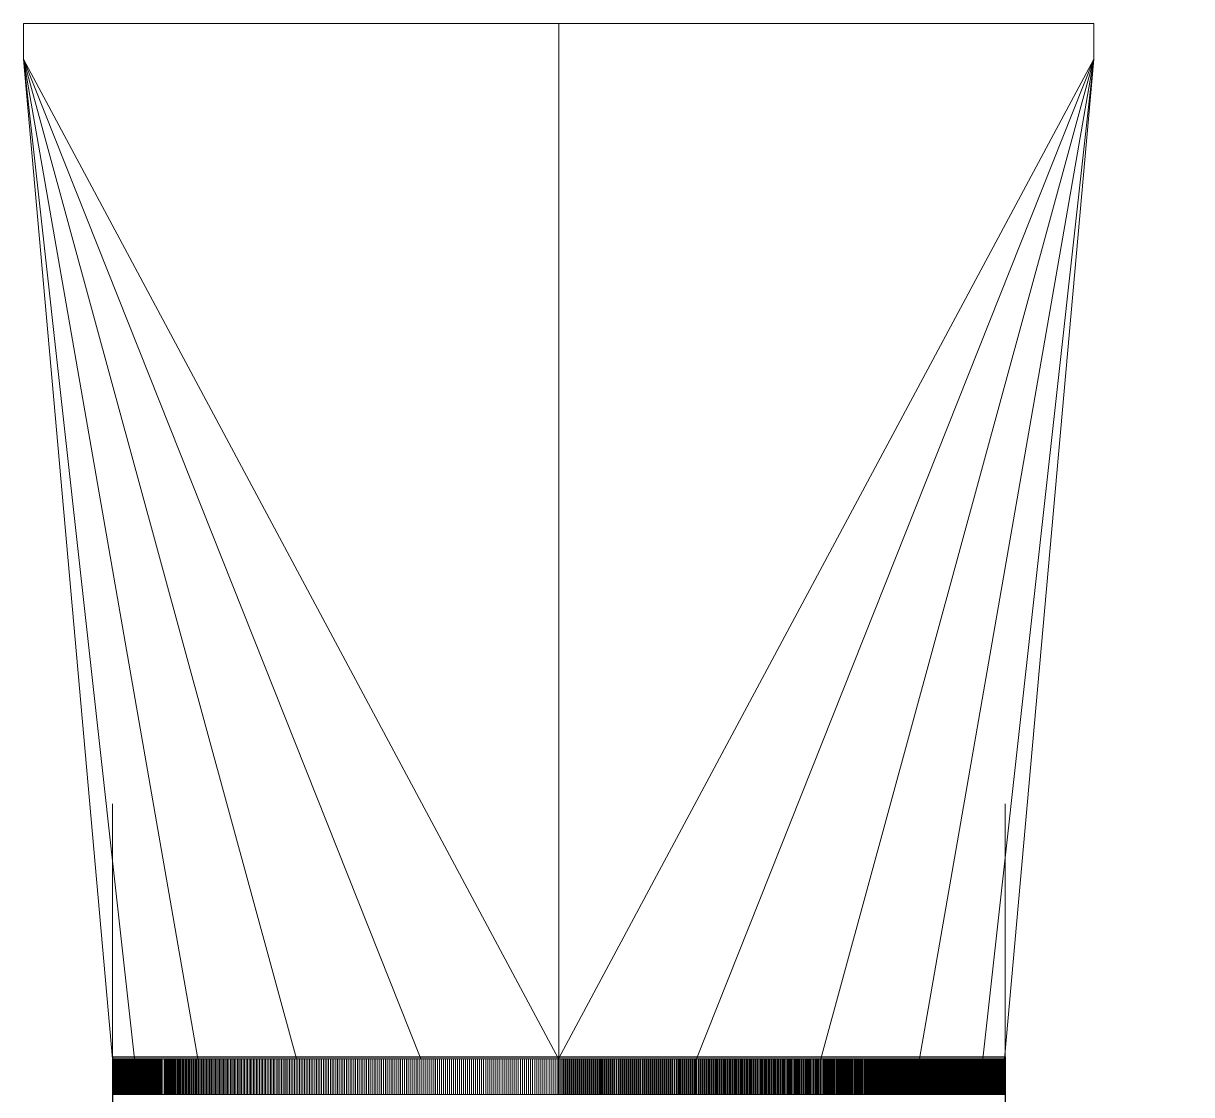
# Model space of a CAD drawing. Extents: x -57174 to 10055, y -18330 to 89882.
# Drawn here: x -30554.8 to -30227.6, y 72259.6 to 72559.6 of the extents above; entities that cross this region are included whole.
import ezdxf

# ---------------------------------------------------------------- set-up
doc = ezdxf.new("R2010")
doc.units = 0
doc.header["$LTSCALE"] = 50
doc.header["$MEASUREMENT"] = 0
doc.layers.get('0').update_dxf_attribs({"color": 8, "linetype": 'CONTINUOUS'})
doc.layers.add('CAV', color=150, linetype='CONTINUOUS')
doc.layers.add('SUPPLY', color=6, linetype='CONTINUOUS')

# ---------------------------------------------------------------- blocks, each defined once
blk = doc.blocks.new('CAV 250 DIA')
for p, q in [((0, 400), (0, 350)), ((0, 400), (250, 400)), ((250, 400), (250, 350)), ((0, 350), (250, 350)), ((0, 345), (0, 55)), ((0, 345), (250, 345)), ((250, 345), (250, 55)), ((250, 301.14), (290, 301.14)), ((290, 301.14), (290, 119.14)), ((290.79, 218.73), (292.2, 220.14)), ((292.2, 220.14), (302.2, 210.14)), ((290.79, 218.73), (297.37, 212.14)), ((250, 212.14), (297.37, 212.14)), ((302.2, 210.14), (292.2, 200.14)), ((250, 208.14), (297.37, 208.14)), ((297.37, 208.14), (290.79, 201.56)), ((290.79, 201.56), (292.2, 200.14)), ((250, 119.14), (290, 119.14)), ((0, 55), (250, 55)), ((0, 50), (0, 0)), ((0, 50), (250, 50)), ((0, 50), (250, 50)), ((250, 50), (250, 0)), ((0, 0), (250, 0))]:
    blk.add_line(p, q)
for centre, start, end in [((0.88, 347.5), 109.4366, 250.5634), ((249.12, 347.5), 289.4366, 70.5634), ((0.88, 52.5), 109.4366, 250.5634), ((249.12, 52.5), 289.4366, 70.5634)]:
    blk.add_arc(centre, 2.65, start, end)

msp = doc.modelspace()

# ---------------------------------------------------------------- linework, layer by layer
at = {"layer": 'SUPPLY', "lineweight": 0}
for p, q in [((-30404.89, 72559.63), (-30404.89, 72259.63)), ((-30529.84, 72341.06, 3375), (-30529.84, 71870.24, 3375)), ((-30279.84, 72341.06, 3375), (-30279.84, 71870.24, 3375)), ((-30280.01, 72259.64, 3560.88), (-30529.8, 72259.64, 3560.88))]:
    msp.add_line(p, q, dxfattribs=at)
at = {"layer": 'SUPPLY', "lineweight": 0, "elevation": 3560.88, "flags": 128}
for points in [[(-30404.92, 72269.66), (-30554.8, 72549.62), (-30554.8, 72559.64), (-30255.01, 72559.64)], [(-30255.01, 72559.64), (-30255.01, 72549.62), (-30404.92, 72269.66)], [(-30478.31, 72269.66), (-30554.8, 72549.62)], [(-30505.94, 72269.66), (-30554.8, 72549.62), (-30443.49, 72269.66)], [(-30523.71, 72269.66), (-30554.8, 72549.62)], [(-30280.01, 72269.66), (-30529.8, 72269.66), (-30554.8, 72549.62)], [(-30303.86, 72269.66), (-30255.01, 72549.62), (-30366.32, 72269.66)], [(-30286.1, 72269.66), (-30255.01, 72549.62), (-30331.5, 72269.66)], [(-30280.01, 72269.66), (-30255.01, 72549.62)], [(-30529.8, 72259.64), (-30529.8, 72269.66)], [(-30529.77, 72269.66), (-30529.77, 72259.64)], [(-30529.74, 72259.64), (-30529.74, 72269.66)], [(-30529.71, 72259.64), (-30529.71, 72269.66)], [(-30529.68, 72269.66), (-30529.68, 72259.64)], [(-30529.65, 72259.64), (-30529.65, 72269.66)], [(-30529.59, 72269.66), (-30529.59, 72259.64)], [(-30529.56, 72269.66), (-30529.56, 72259.64)], [(-30529.53, 72269.66), (-30529.53, 72259.64)], [(-30529.5, 72269.66), (-30529.5, 72259.64)], [(-30529.44, 72269.66), (-30529.44, 72259.64)], [(-30529.41, 72269.66), (-30529.41, 72259.64)], [(-30529.35, 72269.66), (-30529.35, 72259.64)], [(-30529.29, 72269.66), (-30529.29, 72259.64)], [(-30529.26, 72269.66), (-30529.26, 72259.64)], [(-30529.2, 72269.66), (-30529.2, 72259.64)], [(-30529.15, 72269.66), (-30529.15, 72259.64)], [(-30529.09, 72269.66), (-30529.09, 72259.64)], [(-30529.03, 72269.66), (-30529.03, 72259.64)], [(-30528.94, 72269.66), (-30528.94, 72259.64)], [(-30528.88, 72269.66), (-30528.88, 72259.64)], [(-30528.82, 72269.66), (-30528.82, 72259.64)], [(-30528.73, 72269.66), (-30528.73, 72259.64)], [(-30528.67, 72269.66), (-30528.67, 72259.64)], [(-30528.58, 72269.66), (-30528.58, 72259.64)], [(-30528.5, 72269.66), (-30528.5, 72259.64)], [(-30528.41, 72269.66), (-30528.41, 72259.64)], [(-30528.32, 72269.66), (-30528.32, 72259.64)], [(-30528.23, 72269.66), (-30528.23, 72259.64)], [(-30528.14, 72269.66), (-30528.14, 72259.64)], [(-30528.05, 72269.66), (-30528.05, 72259.64)], [(-30527.96, 72269.66), (-30527.96, 72259.64)], [(-30527.85, 72269.66), (-30527.85, 72259.64)], [(-30527.76, 72269.66), (-30527.76, 72259.64)], [(-30527.64, 72269.66), (-30527.64, 72259.64)], [(-30527.55, 72269.66), (-30527.55, 72259.64)], [(-30527.43, 72269.66), (-30527.43, 72259.64)], [(-30527.31, 72269.66), (-30527.31, 72259.64)], [(-30527.19, 72269.66), (-30527.19, 72259.64)], [(-30527.08, 72269.66), (-30527.08, 72259.64)], [(-30526.96, 72269.66), (-30526.96, 72259.64)], [(-30526.84, 72269.66), (-30526.84, 72259.64)], [(-30526.72, 72269.66), (-30526.72, 72259.64)], [(-30526.57, 72269.66), (-30526.57, 72259.64)], [(-30526.46, 72269.66), (-30526.46, 72259.64)], [(-30526.31, 72269.66), (-30526.31, 72259.64)], [(-30526.19, 72269.66), (-30526.19, 72259.64)], [(-30526.04, 72269.66), (-30526.04, 72259.64)], [(-30525.89, 72269.66), (-30525.89, 72259.64)], [(-30525.75, 72269.66), (-30525.75, 72259.64)], [(-30525.6, 72269.66), (-30525.6, 72259.64)], [(-30525.45, 72269.66), (-30525.45, 72259.64)], [(-30525.3, 72269.66), (-30525.3, 72259.64)], [(-30525.16, 72269.66), (-30525.16, 72259.64)], [(-30525.01, 72269.66), (-30525.01, 72259.64)], [(-30524.83, 72269.66), (-30524.83, 72259.64)], [(-30524.68, 72269.66), (-30524.68, 72259.64)], [(-30524.51, 72269.66), (-30524.51, 72259.64)], [(-30524.33, 72269.66), (-30524.33, 72259.64)], [(-30524.18, 72269.66), (-30524.18, 72259.64)], [(-30524, 72269.66), (-30524, 72259.64)], [(-30523.83, 72269.66), (-30523.83, 72259.64)], [(-30523.65, 72269.66), (-30523.65, 72259.64)], [(-30523.47, 72269.66), (-30523.47, 72259.64)], [(-30523.29, 72269.66), (-30523.29, 72259.64)], [(-30523.12, 72269.66), (-30523.12, 72259.64)], [(-30522.91, 72269.66), (-30522.91, 72259.64)], [(-30522.73, 72269.66), (-30522.73, 72259.64)], [(-30522.52, 72269.66), (-30522.52, 72259.64)], [(-30522.35, 72269.66), (-30522.35, 72259.64)], [(-30522.14, 72269.66), (-30522.14, 72259.64)], [(-30521.93, 72269.66), (-30521.93, 72259.64)], [(-30521.73, 72269.66), (-30521.73, 72259.64)], [(-30521.52, 72269.66), (-30521.52, 72259.64)], [(-30521.31, 72269.66), (-30521.31, 72259.64)], [(-30521.11, 72269.66), (-30521.11, 72259.64)], [(-30520.9, 72269.66), (-30520.9, 72259.64)], [(-30520.69, 72269.66), (-30520.69, 72259.64)], [(-30520.49, 72269.66), (-30520.49, 72259.64)], [(-30520.25, 72269.66), (-30520.25, 72259.64)], [(-30520.04, 72269.66), (-30520.04, 72259.64)], [(-30519.81, 72269.66), (-30519.81, 72259.64)], [(-30519.57, 72269.66), (-30519.57, 72259.64)], [(-30519.36, 72269.66), (-30519.36, 72259.64)], [(-30519.13, 72269.66), (-30519.13, 72259.64)], [(-30518.89, 72269.66), (-30518.89, 72259.64)], [(-30518.65, 72269.66), (-30518.65, 72259.64)], [(-30518.42, 72269.66), (-30518.42, 72259.64)], [(-30518.18, 72269.66), (-30518.18, 72259.64)], [(-30517.91, 72269.66), (-30517.91, 72259.64)], [(-30517.68, 72269.66), (-30517.68, 72259.64)], [(-30517.44, 72269.66), (-30517.44, 72259.64)], [(-30517.18, 72269.66), (-30517.18, 72259.64)], [(-30516.94, 72269.66), (-30516.94, 72259.64)], [(-30516.67, 72269.66), (-30516.67, 72259.64)], [(-30516.41, 72269.66), (-30516.41, 72259.64)], [(-30516.17, 72269.66), (-30516.17, 72259.64)], [(-30515.9, 72269.66), (-30515.9, 72259.64)], [(-30515.37, 72269.66), (-30515.37, 72259.64)], [(-30515.11, 72269.66), (-30515.11, 72259.64)], [(-30514.81, 72269.66), (-30514.81, 72259.64)], [(-30514.54, 72269.66), (-30514.54, 72259.64)], [(-30514.28, 72269.66), (-30514.28, 72259.64)], [(-30513.98, 72269.66), (-30513.98, 72259.64)], [(-30513.72, 72269.66), (-30513.72, 72259.64)], [(-30513.42, 72269.66), (-30513.42, 72259.64)], [(-30513.13, 72269.66), (-30513.13, 72259.64)], [(-30512.86, 72269.66), (-30512.86, 72259.64)], [(-30512.56, 72269.66), (-30512.56, 72259.64)], [(-30512.27, 72269.66), (-30512.27, 72259.64)], [(-30511.97, 72269.66), (-30511.97, 72259.64)], [(-30511.68, 72269.66), (-30511.68, 72259.64)], [(-30511.38, 72269.66), (-30511.38, 72259.64)], [(-30511.09, 72269.66), (-30511.09, 72259.64)], [(-30510.76, 72269.66), (-30510.76, 72259.64)], [(-30510.47, 72269.66), (-30510.47, 72259.64)], [(-30510.14, 72269.66), (-30510.14, 72259.64)], [(-30509.85, 72269.66), (-30509.85, 72259.64)], [(-30509.52, 72269.66), (-30509.52, 72259.64)], [(-30509.22, 72269.66), (-30509.22, 72259.64)], [(-30508.9, 72269.66), (-30508.9, 72259.64)], [(-30508.57, 72269.66), (-30508.57, 72259.64)], [(-30508.25, 72269.66), (-30508.25, 72259.64)], [(-30507.92, 72269.66), (-30507.92, 72259.64)], [(-30507.6, 72269.66), (-30507.6, 72259.64)], [(-30507.27, 72269.66), (-30507.27, 72259.64)], [(-30506.95, 72269.66), (-30506.95, 72259.64)], [(-30506.62, 72269.66), (-30506.62, 72259.64)], [(-30506.27, 72269.66), (-30506.27, 72259.64)], [(-30505.94, 72269.66), (-30505.94, 72259.64)], [(-30505.62, 72269.66), (-30505.62, 72259.64)], [(-30505.26, 72269.66), (-30505.26, 72259.64)], [(-30504.91, 72269.66), (-30504.91, 72259.64)], [(-30504.58, 72269.66), (-30504.58, 72259.64)], [(-30504.23, 72269.66), (-30504.23, 72259.64)], [(-30503.87, 72269.66), (-30503.87, 72259.64)], [(-30503.52, 72269.66), (-30503.52, 72259.64)], [(-30503.17, 72269.66), (-30503.17, 72259.64)], [(-30502.81, 72269.66), (-30502.81, 72259.64)], [(-30502.46, 72269.66), (-30502.46, 72259.64)], [(-30502.1, 72269.66), (-30502.1, 72259.64)], [(-30501.75, 72269.66), (-30501.75, 72259.64)], [(-30501.36, 72269.66), (-30501.36, 72259.64)], [(-30501.01, 72269.66), (-30501.01, 72259.64)], [(-30500.62, 72269.66), (-30500.62, 72259.64)], [(-30500.27, 72269.66), (-30500.27, 72259.64)], [(-30499.88, 72269.66), (-30499.88, 72259.64)], [(-30499.53, 72269.66), (-30499.53, 72259.64)], [(-30499.15, 72269.66), (-30499.15, 72259.64)], [(-30498.76, 72269.66), (-30498.76, 72259.64)], [(-30498.38, 72269.66), (-30498.38, 72259.64)], [(-30497.99, 72269.66), (-30497.99, 72259.64)], [(-30497.61, 72269.66), (-30497.61, 72259.64)], [(-30497.22, 72269.66), (-30497.22, 72259.64)], [(-30496.84, 72269.66), (-30496.84, 72259.64)], [(-30496.46, 72269.66), (-30496.46, 72259.64)], [(-30496.07, 72269.66), (-30496.07, 72259.64)], [(-30495.66, 72269.66), (-30495.66, 72259.64)], [(-30495.27, 72269.66), (-30495.27, 72259.64)], [(-30494.86, 72269.66), (-30494.86, 72259.64)], [(-30494.48, 72269.66), (-30494.48, 72259.64)], [(-30494.06, 72269.66), (-30494.06, 72259.64)], [(-30493.68, 72269.66), (-30493.68, 72259.64)], [(-30493.26, 72269.66), (-30493.26, 72259.64)], [(-30492.85, 72269.66), (-30492.85, 72259.64)], [(-30492.44, 72269.66), (-30492.44, 72259.64)], [(-30492.02, 72269.66), (-30492.02, 72259.64)], [(-30491.61, 72269.66), (-30491.61, 72259.64)], [(-30491.19, 72269.66), (-30491.19, 72259.64)], [(-30490.78, 72269.66), (-30490.78, 72259.64)], [(-30490.37, 72269.66), (-30490.37, 72259.64)], [(-30489.95, 72269.66), (-30489.95, 72259.64)], [(-30489.54, 72269.66), (-30489.54, 72259.64)], [(-30489.1, 72269.66), (-30489.1, 72259.64)], [(-30488.68, 72269.66), (-30488.68, 72259.64)], [(-30488.24, 72269.66), (-30488.24, 72259.64)], [(-30487.83, 72269.66), (-30487.83, 72259.64)], [(-30487.38, 72269.66), (-30487.38, 72259.64)], [(-30486.97, 72269.66), (-30486.97, 72259.64)], [(-30486.52, 72269.66), (-30486.52, 72259.64)], [(-30486.08, 72269.66), (-30486.08, 72259.64)], [(-30485.64, 72269.66), (-30485.64, 72259.64)], [(-30485.19, 72269.66), (-30485.19, 72259.64)], [(-30484.78, 72269.66), (-30484.78, 72259.64)], [(-30484.34, 72269.66), (-30484.34, 72259.64)], [(-30483.86, 72269.66), (-30483.86, 72259.64)], [(-30483.42, 72269.66), (-30483.42, 72259.64)], [(-30482.98, 72269.66), (-30482.98, 72259.64)], [(-30482.53, 72269.66), (-30482.53, 72259.64)], [(-30482.09, 72269.66), (-30482.09, 72259.64)], [(-30481.62, 72269.66), (-30481.62, 72259.64)], [(-30481.18, 72269.66), (-30481.18, 72259.64)], [(-30480.73, 72269.66), (-30480.73, 72259.64)], [(-30480.26, 72269.66), (-30480.26, 72259.64)], [(-30479.82, 72269.66), (-30479.82, 72259.64)], [(-30479.34, 72269.66), (-30479.34, 72259.64)], [(-30478.87, 72269.66), (-30478.87, 72259.64)], [(-30478.43, 72269.66), (-30478.43, 72259.64)], [(-30477.95, 72269.66), (-30477.95, 72259.64)], [(-30477.48, 72269.66), (-30477.48, 72259.64)], [(-30477.01, 72269.66), (-30477.01, 72259.64)], [(-30476.53, 72269.66), (-30476.53, 72259.64)], [(-30476.06, 72269.66), (-30476.06, 72259.64)], [(-30475.59, 72269.66), (-30475.59, 72259.64)], [(-30475.12, 72269.66), (-30475.12, 72259.64)], [(-30474.64, 72269.66), (-30474.64, 72259.64)], [(-30474.17, 72269.66), (-30474.17, 72259.64)], [(-30473.7, 72269.66), (-30473.7, 72259.64)], [(-30473.19, 72269.66), (-30473.19, 72259.64)], [(-30472.72, 72269.66), (-30472.72, 72259.64)], [(-30472.25, 72269.66), (-30472.25, 72259.64)], [(-30471.75, 72269.66), (-30471.75, 72259.64)], [(-30471.27, 72269.66), (-30471.27, 72259.64)], [(-30470.77, 72269.66), (-30470.77, 72259.64)], [(-30470.3, 72269.66), (-30470.3, 72259.64)], [(-30469.8, 72269.66), (-30469.8, 72259.64)], [(-30469.32, 72269.66), (-30469.32, 72259.64)], [(-30468.82, 72269.66), (-30468.82, 72259.64)], [(-30468.32, 72269.66), (-30468.32, 72259.64)], [(-30467.82, 72269.66), (-30467.82, 72259.64)], [(-30467.34, 72269.66), (-30467.34, 72259.64)], [(-30466.84, 72269.66), (-30466.84, 72259.64)], [(-30466.34, 72269.66), (-30466.34, 72259.64)], [(-30465.84, 72269.66), (-30465.84, 72259.64)], [(-30465.33, 72269.66), (-30465.33, 72259.64)], [(-30464.83, 72269.66), (-30464.83, 72259.64)], [(-30464.33, 72269.66), (-30464.33, 72259.64)], [(-30463.8, 72269.66), (-30463.8, 72259.64)], [(-30463.29, 72269.66), (-30463.29, 72259.64)], [(-30462.79, 72269.66), (-30462.79, 72259.64)], [(-30462.29, 72269.66), (-30462.29, 72259.64)], [(-30461.79, 72269.66), (-30461.79, 72259.64)], [(-30461.25, 72269.66), (-30461.25, 72259.64)], [(-30460.75, 72269.66), (-30460.75, 72259.64)], [(-30460.22, 72269.66), (-30460.22, 72259.64)], [(-30459.72, 72269.66), (-30459.72, 72259.64)], [(-30459.19, 72269.66), (-30459.19, 72259.64)], [(-30458.68, 72269.66), (-30458.68, 72259.64)], [(-30458.15, 72269.66), (-30458.15, 72259.64)], [(-30457.65, 72269.66), (-30457.65, 72259.64)], [(-30457.12, 72269.66), (-30457.12, 72259.64)], [(-30456.58, 72269.66), (-30456.58, 72259.64)], [(-30456.08, 72269.66), (-30456.08, 72259.64)], [(-30455.55, 72269.66), (-30455.55, 72259.64)], [(-30455.02, 72269.66), (-30455.02, 72259.64)], [(-30454.49, 72269.66), (-30454.49, 72259.64)], [(-30453.95, 72269.66), (-30453.95, 72259.64)], [(-30453.42, 72269.66), (-30453.42, 72259.64)], [(-30452.89, 72269.66), (-30452.89, 72259.64)], [(-30452.36, 72269.66), (-30452.36, 72259.64)], [(-30451.83, 72269.66), (-30451.83, 72259.64)], [(-30451.29, 72269.66), (-30451.29, 72259.64)], [(-30450.76, 72269.66), (-30450.76, 72259.64)], [(-30450.23, 72269.66), (-30450.23, 72259.64)], [(-30449.7, 72269.66), (-30449.7, 72259.64)], [(-30449.17, 72269.66), (-30449.17, 72259.64)], [(-30448.63, 72269.66), (-30448.63, 72259.64)], [(-30448.07, 72269.66), (-30448.07, 72259.64)], [(-30447.54, 72269.66), (-30447.54, 72259.64)], [(-30447.01, 72269.66), (-30447.01, 72259.64)], [(-30446.48, 72269.66), (-30446.48, 72259.64)], [(-30445.91, 72269.66), (-30445.91, 72259.64)], [(-30445.38, 72269.66), (-30445.38, 72259.64)], [(-30444.82, 72269.66), (-30444.82, 72259.64)], [(-30444.29, 72269.66), (-30444.29, 72259.64)], [(-30443.73, 72269.66), (-30443.73, 72259.64)], [(-30443.19, 72269.66), (-30443.19, 72259.64)], [(-30442.63, 72269.66), (-30442.63, 72259.64)], [(-30442.1, 72269.66), (-30442.1, 72259.64)], [(-30441.54, 72269.66), (-30441.54, 72259.64)], [(-30441.01, 72269.66), (-30441.01, 72259.64)], [(-30440.45, 72269.66), (-30440.45, 72259.64)], [(-30439.88, 72269.66), (-30439.88, 72259.64)], [(-30439.35, 72269.66), (-30439.35, 72259.64)], [(-30438.79, 72269.66), (-30438.79, 72259.64)], [(-30438.23, 72269.66), (-30438.23, 72259.64)], [(-30437.67, 72269.66), (-30437.67, 72259.64)], [(-30437.14, 72269.66), (-30437.14, 72259.64)], [(-30436.57, 72269.66), (-30436.57, 72259.64)], [(-30436.01, 72269.66), (-30436.01, 72259.64)], [(-30435.45, 72269.66), (-30435.45, 72259.64)], [(-30434.89, 72269.66), (-30434.89, 72259.64)], [(-30434.33, 72269.66), (-30434.33, 72259.64)], [(-30433.77, 72269.66), (-30433.77, 72259.64)], [(-30433.2, 72269.66), (-30433.2, 72259.64)], [(-30432.67, 72269.66), (-30432.67, 72259.64)], [(-30432.11, 72269.66), (-30432.11, 72259.64)], [(-30431.55, 72269.66), (-30431.55, 72259.64)], [(-30430.99, 72269.66), (-30430.99, 72259.64)], [(-30430.4, 72269.66), (-30430.4, 72259.64)], [(-30429.84, 72269.66), (-30429.84, 72259.64)], [(-30429.27, 72269.66), (-30429.27, 72259.64)], [(-30428.71, 72269.66), (-30428.71, 72259.64)], [(-30428.15, 72269.66), (-30428.15, 72259.64)], [(-30427.59, 72269.66), (-30427.59, 72259.64)], [(-30427.03, 72269.66), (-30427.03, 72259.64)], [(-30426.47, 72269.66), (-30426.47, 72259.64)], [(-30425.9, 72269.66), (-30425.9, 72259.64)], [(-30425.31, 72269.66), (-30425.31, 72259.64)], [(-30424.75, 72269.66), (-30424.75, 72259.64)], [(-30424.19, 72269.66), (-30424.19, 72259.64)], [(-30423.63, 72269.66), (-30423.63, 72259.64)], [(-30423.04, 72269.66), (-30423.04, 72259.64)], [(-30422.48, 72269.66), (-30422.48, 72259.64)], [(-30421.91, 72269.66), (-30421.91, 72259.64)], [(-30421.35, 72269.66), (-30421.35, 72259.64)], [(-30420.76, 72269.66), (-30420.76, 72259.64)], [(-30420.2, 72269.66), (-30420.2, 72259.64)], [(-30419.64, 72269.66), (-30419.64, 72259.64)], [(-30419.05, 72269.66), (-30419.05, 72259.64)], [(-30418.49, 72269.66), (-30418.49, 72259.64)], [(-30417.92, 72269.66), (-30417.92, 72259.64)], [(-30417.33, 72269.66), (-30417.33, 72259.64)], [(-30416.77, 72269.66), (-30416.77, 72259.64)], [(-30416.21, 72269.66), (-30416.21, 72259.64)], [(-30415.62, 72269.66), (-30415.62, 72259.64)], [(-30415.06, 72269.66), (-30415.06, 72259.64)], [(-30414.47, 72269.66), (-30414.47, 72259.64)], [(-30413.9, 72269.66), (-30413.9, 72259.64)], [(-30413.34, 72269.66), (-30413.34, 72259.64)], [(-30412.75, 72269.66), (-30412.75, 72259.64)], [(-30412.19, 72269.66), (-30412.19, 72259.64)], [(-30411.6, 72269.66), (-30411.6, 72259.64)], [(-30411.04, 72269.66), (-30411.04, 72259.64)], [(-30410.48, 72269.66), (-30410.48, 72259.64)], [(-30409.88, 72269.66), (-30409.88, 72259.64)], [(-30409.32, 72269.66), (-30409.32, 72259.64)], [(-30408.73, 72269.66), (-30408.73, 72259.64)], [(-30408.17, 72269.66), (-30408.17, 72259.64)], [(-30407.58, 72269.66), (-30407.58, 72259.64)], [(-30407.02, 72269.66), (-30407.02, 72259.64)], [(-30406.43, 72269.66), (-30406.43, 72259.64)], [(-30405.86, 72269.66), (-30405.86, 72259.64)], [(-30405.27, 72269.66), (-30405.27, 72259.64)], [(-30404.92, 72269.66), (-30404.92, 72259.64)], [(-30404.71, 72269.66), (-30404.71, 72259.64)], [(-30404.33, 72269.66), (-30404.33, 72259.64)], [(-30404.15, 72269.66), (-30404.15, 72259.64)], [(-30403.77, 72269.66), (-30403.77, 72259.64)], [(-30403.56, 72269.66), (-30403.56, 72259.64)], [(-30403.18, 72269.66), (-30403.18, 72259.64)], [(-30403, 72269.66), (-30403, 72259.64)], [(-30402.61, 72269.66), (-30402.61, 72259.64)], [(-30402.41, 72269.66), (-30402.41, 72259.64)], [(-30402.02, 72269.66), (-30402.02, 72259.64)], [(-30401.85, 72269.66), (-30401.85, 72259.64)], [(-30401.46, 72269.66), (-30401.46, 72259.64)], [(-30401.25, 72269.66), (-30401.25, 72259.64)], [(-30400.87, 72269.66), (-30400.87, 72259.64)], [(-30400.69, 72269.66), (-30400.69, 72259.64)], [(-30400.31, 72269.66), (-30400.31, 72259.64)], [(-30400.1, 72269.66), (-30400.1, 72259.64)], [(-30399.72, 72269.66), (-30399.72, 72259.64)], [(-30399.54, 72269.66), (-30399.54, 72259.64)], [(-30399.16, 72269.66), (-30399.16, 72259.64)], [(-30398.98, 72269.66), (-30398.98, 72259.64)], [(-30398.59, 72269.66), (-30398.59, 72259.64)], [(-30398.39, 72269.66), (-30398.39, 72259.64)], [(-30398, 72269.66), (-30398, 72259.64)], [(-30397.83, 72269.66), (-30397.83, 72259.64)], [(-30397.44, 72269.66), (-30397.44, 72259.64)], [(-30397.23, 72269.66), (-30397.23, 72259.64)], [(-30396.85, 72269.66), (-30396.85, 72259.64)], [(-30396.67, 72269.66), (-30396.67, 72259.64)], [(-30396.29, 72269.66), (-30396.29, 72259.64)], [(-30396.08, 72269.66), (-30396.08, 72259.64)], [(-30395.7, 72269.66), (-30395.7, 72259.64)], [(-30395.52, 72269.66), (-30395.52, 72259.64)], [(-30395.14, 72269.66), (-30395.14, 72259.64)], [(-30394.96, 72269.66), (-30394.96, 72259.64)], [(-30394.57, 72269.66), (-30394.57, 72259.64)], [(-30394.37, 72269.66), (-30394.37, 72259.64)], [(-30393.98, 72269.66), (-30393.98, 72259.64)], [(-30393.81, 72269.66), (-30393.81, 72259.64)], [(-30393.42, 72269.66), (-30393.42, 72259.64)], [(-30393.21, 72269.66), (-30393.21, 72259.64)], [(-30392.86, 72269.66), (-30392.86, 72259.64)], [(-30392.65, 72269.66), (-30392.65, 72259.64)], [(-30392.27, 72269.66), (-30392.27, 72259.64)], [(-30392.09, 72269.66), (-30392.09, 72259.64)], [(-30391.71, 72269.66), (-30391.71, 72259.64)], [(-30391.5, 72269.66), (-30391.5, 72259.64)], [(-30391.12, 72269.66), (-30391.12, 72259.64)], [(-30390.94, 72269.66), (-30390.94, 72259.64)], [(-30390.55, 72269.66), (-30390.55, 72259.64)], [(-30390.38, 72269.66), (-30390.38, 72259.64)], [(-30389.99, 72269.66), (-30389.99, 72259.64)], [(-30389.79, 72269.66), (-30389.79, 72259.64)], [(-30389.43, 72269.66), (-30389.43, 72259.64)], [(-30389.22, 72269.66), (-30389.22, 72259.64)], [(-30388.84, 72269.66), (-30388.84, 72259.64)], [(-30388.66, 72269.66), (-30388.66, 72259.64)], [(-30388.28, 72269.66), (-30388.28, 72259.64)], [(-30388.07, 72269.66), (-30388.07, 72259.64)], [(-30387.72, 72269.66), (-30387.72, 72259.64)], [(-30387.51, 72269.66), (-30387.51, 72259.64)], [(-30387.13, 72269.66), (-30387.13, 72259.64)], [(-30386.95, 72269.66), (-30386.95, 72259.64)], [(-30386.56, 72269.66), (-30386.56, 72259.64)], [(-30386.39, 72269.66), (-30386.39, 72259.64)], [(-30386, 72269.66), (-30386, 72259.64)], [(-30385.8, 72269.66), (-30385.8, 72259.64)], [(-30385.44, 72269.66), (-30385.44, 72259.64)], [(-30385.23, 72269.66), (-30385.23, 72259.64)], [(-30384.85, 72269.66), (-30384.85, 72259.64)], [(-30384.67, 72269.66), (-30384.67, 72259.64)], [(-30384.29, 72269.66), (-30384.29, 72259.64)], [(-30384.11, 72269.66), (-30384.11, 72259.64)], [(-30383.73, 72269.66), (-30383.73, 72259.64)], [(-30383.55, 72269.66), (-30383.55, 72259.64)], [(-30383.17, 72269.66), (-30383.17, 72259.64)], [(-30382.99, 72269.66), (-30382.99, 72259.64)], [(-30382.6, 72269.66), (-30382.6, 72259.64)], [(-30382.4, 72269.66), (-30382.4, 72259.64)], [(-30382.04, 72269.66), (-30382.04, 72259.64)], [(-30381.84, 72269.66), (-30381.84, 72259.64)], [(-30381.45, 72269.66), (-30381.45, 72259.64)], [(-30381.27, 72269.66), (-30381.27, 72259.64)], [(-30380.89, 72269.66), (-30380.89, 72259.64)], [(-30380.71, 72269.66), (-30380.71, 72259.64)], [(-30380.33, 72269.66), (-30380.33, 72259.64)], [(-30380.15, 72269.66), (-30380.15, 72259.64)], [(-30379.77, 72269.66), (-30379.77, 72259.64)], [(-30379.59, 72269.66), (-30379.59, 72259.64)], [(-30379.2, 72269.66), (-30379.2, 72259.64)], [(-30379.03, 72269.66), (-30379.03, 72259.64)], [(-30378.64, 72269.66), (-30378.64, 72259.64)], [(-30378.47, 72269.66), (-30378.47, 72259.64)], [(-30378.08, 72269.66), (-30378.08, 72259.64)], [(-30377.9, 72269.66), (-30377.9, 72259.64)], [(-30377.52, 72269.66), (-30377.52, 72259.64)], [(-30377.34, 72269.66), (-30377.34, 72259.64)], [(-30376.96, 72269.66), (-30376.96, 72259.64)], [(-30376.78, 72269.66), (-30376.78, 72259.64)], [(-30376.4, 72269.66), (-30376.4, 72259.64)], [(-30376.22, 72269.66), (-30376.22, 72259.64)], [(-30375.84, 72269.66), (-30375.84, 72259.64)], [(-30375.66, 72269.66), (-30375.66, 72259.64)], [(-30375.27, 72269.66), (-30375.27, 72259.64)], [(-30375.1, 72269.66), (-30375.1, 72259.64)], [(-30374.71, 72269.66), (-30374.71, 72259.64)], [(-30374.53, 72269.66), (-30374.53, 72259.64)], [(-30374.18, 72269.66), (-30374.18, 72259.64)], [(-30373.97, 72269.66), (-30373.97, 72259.64)], [(-30373.62, 72269.66), (-30373.62, 72259.64)], [(-30373.41, 72269.66), (-30373.41, 72259.64)], [(-30373.06, 72269.66), (-30373.06, 72259.64)], [(-30372.88, 72269.66), (-30372.88, 72259.64)], [(-30372.5, 72269.66), (-30372.5, 72259.64)], [(-30372.32, 72269.66), (-30372.32, 72259.64)], [(-30371.93, 72269.66), (-30371.93, 72259.64)], [(-30371.76, 72269.66), (-30371.76, 72259.64)], [(-30371.4, 72269.66), (-30371.4, 72259.64)], [(-30371.19, 72269.66), (-30371.19, 72259.64)], [(-30370.84, 72269.66), (-30370.84, 72259.64)], [(-30370.66, 72269.66), (-30370.66, 72259.64)], [(-30370.28, 72269.66), (-30370.28, 72259.64)], [(-30370.1, 72269.66), (-30370.1, 72259.64)], [(-30369.72, 72269.66), (-30369.72, 72259.64)], [(-30369.54, 72269.66), (-30369.54, 72259.64)], [(-30369.19, 72269.66), (-30369.19, 72259.64)], [(-30369.01, 72269.66), (-30369.01, 72259.64)], [(-30368.62, 72269.66), (-30368.62, 72259.64)], [(-30368.45, 72269.66), (-30368.45, 72259.64)], [(-30368.09, 72269.66), (-30368.09, 72259.64)], [(-30367.88, 72269.66), (-30367.88, 72259.64)], [(-30367.53, 72269.66), (-30367.53, 72259.64)], [(-30367.35, 72269.66), (-30367.35, 72259.64)], [(-30366.97, 72269.66), (-30366.97, 72259.64)], [(-30366.79, 72269.66), (-30366.79, 72259.64)], [(-30366.44, 72269.66), (-30366.44, 72259.64)], [(-30366.26, 72269.66), (-30366.26, 72259.64)], [(-30365.87, 72269.66), (-30365.87, 72259.64)], [(-30365.7, 72269.66), (-30365.7, 72259.64)], [(-30365.34, 72269.66), (-30365.34, 72259.64)], [(-30365.17, 72269.66), (-30365.17, 72259.64)], [(-30364.81, 72269.66), (-30364.81, 72259.64)], [(-30364.6, 72269.66), (-30364.6, 72259.64)], [(-30364.25, 72269.66), (-30364.25, 72259.64)], [(-30364.07, 72269.66), (-30364.07, 72259.64)], [(-30363.72, 72269.66), (-30363.72, 72259.64)], [(-30363.54, 72269.66), (-30363.54, 72259.64)], [(-30363.16, 72269.66), (-30363.16, 72259.64)], [(-30362.98, 72269.66), (-30362.98, 72259.64)], [(-30362.62, 72269.66), (-30362.62, 72259.64)], [(-30362.45, 72269.66), (-30362.45, 72259.64)], [(-30362.09, 72269.66), (-30362.09, 72259.64)], [(-30361.91, 72269.66), (-30361.91, 72259.64)], [(-30361.53, 72269.66), (-30361.53, 72259.64)], [(-30361.35, 72269.66), (-30361.35, 72259.64)], [(-30361, 72269.66), (-30361, 72259.64)], [(-30360.82, 72269.66), (-30360.82, 72259.64)], [(-30360.47, 72269.66), (-30360.47, 72259.64)], [(-30360.29, 72269.66), (-30360.29, 72259.64)], [(-30359.93, 72269.66), (-30359.93, 72259.64)], [(-30359.76, 72269.66), (-30359.76, 72259.64)], [(-30359.4, 72269.66), (-30359.4, 72259.64)], [(-30359.22, 72269.66), (-30359.22, 72259.64)], [(-30358.87, 72269.66), (-30358.87, 72259.64)], [(-30358.69, 72269.66), (-30358.69, 72259.64)], [(-30358.34, 72269.66), (-30358.34, 72259.64)], [(-30358.16, 72269.66), (-30358.16, 72259.64)], [(-30357.81, 72269.66), (-30357.81, 72259.64)], [(-30357.63, 72269.66), (-30357.63, 72259.64)], [(-30357.27, 72269.66), (-30357.27, 72259.64)], [(-30357.1, 72269.66), (-30357.1, 72259.64)], [(-30356.74, 72269.66), (-30356.74, 72259.64)], [(-30356.56, 72269.66), (-30356.56, 72259.64)], [(-30356.21, 72269.66), (-30356.21, 72259.64)], [(-30356.03, 72269.66), (-30356.03, 72259.64)], [(-30355.68, 72269.66), (-30355.68, 72259.64)], [(-30355.5, 72269.66), (-30355.5, 72259.64)], [(-30355.15, 72269.66), (-30355.15, 72259.64)], [(-30354.97, 72269.66), (-30354.97, 72259.64)], [(-30354.61, 72269.66), (-30354.61, 72259.64)], [(-30354.44, 72269.66), (-30354.44, 72259.64)], [(-30354.08, 72269.66), (-30354.08, 72259.64)], [(-30353.9, 72269.66), (-30353.9, 72259.64)], [(-30353.58, 72269.66), (-30353.58, 72259.64)], [(-30353.4, 72269.66), (-30353.4, 72259.64)], [(-30353.05, 72269.66), (-30353.05, 72259.64)], [(-30352.87, 72269.66), (-30352.87, 72259.64)], [(-30352.52, 72269.66), (-30352.52, 72259.64)], [(-30352.34, 72269.66), (-30352.34, 72259.64)], [(-30351.98, 72269.66), (-30351.98, 72259.64)], [(-30351.84, 72269.66), (-30351.84, 72259.64)], [(-30351.48, 72269.66), (-30351.48, 72259.64)], [(-30351.3, 72269.66), (-30351.3, 72259.64)], [(-30350.95, 72269.66), (-30350.95, 72259.64)], [(-30350.77, 72269.66), (-30350.77, 72259.64)], [(-30350.45, 72269.66), (-30350.45, 72259.64)], [(-30350.27, 72269.66), (-30350.27, 72259.64)], [(-30349.91, 72269.66), (-30349.91, 72259.64)], [(-30349.74, 72269.66), (-30349.74, 72259.64)], [(-30349.41, 72269.66), (-30349.41, 72259.64)], [(-30349.23, 72269.66), (-30349.23, 72259.64)], [(-30348.88, 72269.66), (-30348.88, 72259.64)], [(-30348.73, 72269.66), (-30348.73, 72259.64)], [(-30348.38, 72269.66), (-30348.38, 72259.64)], [(-30348.2, 72269.66), (-30348.2, 72259.64)], [(-30347.87, 72269.66), (-30347.87, 72259.64)], [(-30347.7, 72269.66), (-30347.7, 72259.64)], [(-30347.34, 72269.66), (-30347.34, 72259.64)], [(-30347.19, 72269.66), (-30347.19, 72259.64)], [(-30346.84, 72269.66), (-30346.84, 72259.64)], [(-30346.66, 72269.66), (-30346.66, 72259.64)], [(-30346.34, 72269.66), (-30346.34, 72259.64)], [(-30346.16, 72269.66), (-30346.16, 72259.64)], [(-30345.84, 72269.66), (-30345.84, 72259.64)], [(-30345.66, 72269.66), (-30345.66, 72259.64)], [(-30345.33, 72269.66), (-30345.33, 72259.64)], [(-30345.16, 72269.66), (-30345.16, 72259.64)], [(-30344.83, 72269.66), (-30344.83, 72259.64)], [(-30344.65, 72269.66), (-30344.65, 72259.64)], [(-30344.33, 72269.66), (-30344.33, 72259.64)], [(-30344.15, 72269.66), (-30344.15, 72259.64)], [(-30343.83, 72269.66), (-30343.83, 72259.64)], [(-30343.65, 72269.66), (-30343.65, 72259.64)], [(-30343.32, 72269.66), (-30343.32, 72259.64)], [(-30343.15, 72269.66), (-30343.15, 72259.64)], [(-30342.82, 72269.66), (-30342.82, 72259.64)], [(-30342.64, 72269.66), (-30342.64, 72259.64)], [(-30342.32, 72269.66), (-30342.32, 72259.64)], [(-30342.14, 72269.66), (-30342.14, 72259.64)], [(-30341.82, 72269.66), (-30341.82, 72259.64)], [(-30341.64, 72269.66), (-30341.64, 72259.64)], [(-30341.31, 72269.66), (-30341.31, 72259.64)], [(-30341.17, 72269.66), (-30341.17, 72259.64)], [(-30340.84, 72269.66), (-30340.84, 72259.64)], [(-30340.66, 72269.66), (-30340.66, 72259.64)], [(-30340.34, 72269.66), (-30340.34, 72259.64)], [(-30340.16, 72269.66), (-30340.16, 72259.64)], [(-30339.84, 72269.66), (-30339.84, 72259.64)], [(-30339.69, 72269.66), (-30339.69, 72259.64)], [(-30339.36, 72269.66), (-30339.36, 72259.64)], [(-30339.19, 72269.66), (-30339.19, 72259.64)], [(-30338.86, 72269.66), (-30338.86, 72259.64)], [(-30338.71, 72269.66), (-30338.71, 72259.64)], [(-30338.39, 72269.66), (-30338.39, 72259.64)], [(-30338.21, 72269.66), (-30338.21, 72259.64)], [(-30337.88, 72269.66), (-30337.88, 72259.64)], [(-30337.74, 72269.66), (-30337.74, 72259.64)], [(-30337.41, 72269.66), (-30337.41, 72259.64)], [(-30337.23, 72269.66), (-30337.23, 72259.64)], [(-30336.91, 72269.66), (-30336.91, 72259.64)], [(-30336.76, 72269.66), (-30336.76, 72259.64)], [(-30336.44, 72269.66), (-30336.44, 72259.64)], [(-30336.29, 72269.66), (-30336.29, 72259.64)], [(-30335.96, 72269.66), (-30335.96, 72259.64)], [(-30335.79, 72269.66), (-30335.79, 72259.64)], [(-30335.49, 72269.66), (-30335.49, 72259.64)], [(-30335.31, 72269.66), (-30335.31, 72259.64)], [(-30335.02, 72269.66), (-30335.02, 72259.64)], [(-30334.84, 72269.66), (-30334.84, 72259.64)], [(-30334.52, 72269.66), (-30334.52, 72259.64)], [(-30334.37, 72269.66), (-30334.37, 72259.64)], [(-30334.04, 72269.66), (-30334.04, 72259.64)], [(-30333.89, 72269.66), (-30333.89, 72259.64)], [(-30333.57, 72269.66), (-30333.57, 72259.64)], [(-30333.42, 72269.66), (-30333.42, 72259.64)], [(-30333.1, 72269.66), (-30333.1, 72259.64)], [(-30332.95, 72269.66), (-30332.95, 72259.64)], [(-30332.65, 72269.66), (-30332.65, 72259.64)], [(-30332.48, 72269.66), (-30332.48, 72259.64)], [(-30332.18, 72269.66), (-30332.18, 72259.64)], [(-30332, 72269.66), (-30332, 72259.64)], [(-30331.71, 72269.66), (-30331.71, 72259.64)], [(-30331.56, 72269.66), (-30331.56, 72259.64)], [(-30331.23, 72269.66), (-30331.23, 72259.64)], [(-30331.09, 72269.66), (-30331.09, 72259.64)], [(-30330.76, 72269.66), (-30330.76, 72259.64)], [(-30330.61, 72269.66), (-30330.61, 72259.64)], [(-30330.32, 72269.66), (-30330.32, 72259.64)], [(-30330.17, 72269.66), (-30330.17, 72259.64)], [(-30329.85, 72269.66), (-30329.85, 72259.64)], [(-30329.7, 72269.66), (-30329.7, 72259.64)], [(-30329.4, 72269.66), (-30329.4, 72259.64)], [(-30329.25, 72269.66), (-30329.25, 72259.64)], [(-30328.93, 72269.66), (-30328.93, 72259.64)], [(-30328.78, 72269.66), (-30328.78, 72259.64)], [(-30328.49, 72269.66), (-30328.49, 72259.64)], [(-30328.34, 72269.66), (-30328.34, 72259.64)], [(-30328.01, 72269.66), (-30328.01, 72259.64)], [(-30327.86, 72269.66), (-30327.86, 72259.64)], [(-30327.57, 72269.66), (-30327.57, 72259.64)], [(-30327.42, 72269.66), (-30327.42, 72259.64)], [(-30327.13, 72269.66), (-30327.13, 72259.64)], [(-30326.98, 72269.66), (-30326.98, 72259.64)], [(-30326.68, 72269.66), (-30326.68, 72259.64)], [(-30326.53, 72269.66), (-30326.53, 72259.64)], [(-30326.24, 72269.66), (-30326.24, 72259.64)], [(-30326.09, 72269.66), (-30326.09, 72259.64)], [(-30325.8, 72269.66), (-30325.8, 72259.64)], [(-30325.62, 72269.66), (-30325.62, 72259.64)], [(-30325.32, 72269.66), (-30325.32, 72259.64)], [(-30325.18, 72269.66), (-30325.18, 72259.64)], [(-30324.91, 72269.66), (-30324.91, 72259.64)], [(-30324.76, 72269.66), (-30324.76, 72259.64)], [(-30324.47, 72269.66), (-30324.47, 72259.64)], [(-30324.32, 72269.66), (-30324.32, 72259.64)], [(-30324.02, 72269.66), (-30324.02, 72259.64)], [(-30323.87, 72269.66), (-30323.87, 72259.64)], [(-30323.58, 72269.66), (-30323.58, 72259.64)], [(-30323.43, 72269.66), (-30323.43, 72259.64)], [(-30323.14, 72269.66), (-30323.14, 72259.64)], [(-30322.99, 72269.66), (-30322.99, 72259.64)], [(-30322.72, 72269.66), (-30322.72, 72259.64)], [(-30322.57, 72269.66), (-30322.57, 72259.64)], [(-30322.28, 72269.66), (-30322.28, 72259.64)], [(-30322.13, 72269.66), (-30322.13, 72259.64)], [(-30321.84, 72269.66), (-30321.84, 72259.64)], [(-30321.72, 72269.66), (-30321.72, 72259.64)], [(-30321.42, 72269.66), (-30321.42, 72259.64)], [(-30321.27, 72269.66), (-30321.27, 72259.64)], [(-30320.98, 72269.66), (-30320.98, 72259.64)], [(-30320.86, 72269.66), (-30320.86, 72259.64)], [(-30320.56, 72269.66), (-30320.56, 72259.64)], [(-30320.42, 72269.66), (-30320.42, 72259.64)], [(-30320.15, 72269.66), (-30320.15, 72259.64)], [(-30320, 72269.66), (-30320, 72259.64)], [(-30319.71, 72269.66), (-30319.71, 72259.64)], [(-30319.59, 72269.66), (-30319.59, 72259.64)], [(-30319.29, 72269.66), (-30319.29, 72259.64)], [(-30319.18, 72269.66), (-30319.18, 72259.64)], [(-30318.88, 72269.66), (-30318.88, 72259.64)], [(-30318.73, 72269.66), (-30318.73, 72259.64)], [(-30318.47, 72269.66), (-30318.47, 72259.64)], [(-30318.32, 72269.66), (-30318.32, 72259.64)], [(-30318.05, 72269.66), (-30318.05, 72259.64)], [(-30317.9, 72269.66), (-30317.9, 72259.64)], [(-30317.64, 72269.66), (-30317.64, 72259.64)], [(-30317.49, 72269.66), (-30317.49, 72259.64)], [(-30317.22, 72269.66), (-30317.22, 72259.64)], [(-30317.11, 72269.66), (-30317.11, 72259.64)], [(-30316.81, 72269.66), (-30316.81, 72259.64)], [(-30316.69, 72269.66), (-30316.69, 72259.64)], [(-30316.43, 72269.66), (-30316.43, 72259.64)], [(-30316.28, 72269.66), (-30316.28, 72259.64)], [(-30316.01, 72269.66), (-30316.01, 72259.64)], [(-30315.86, 72269.66), (-30315.86, 72259.64)], [(-30315.6, 72269.66), (-30315.6, 72259.64)], [(-30315.48, 72269.66), (-30315.48, 72259.64)], [(-30315.21, 72269.66), (-30315.21, 72259.64)], [(-30315.07, 72269.66), (-30315.07, 72259.64)], [(-30314.8, 72269.66), (-30314.8, 72259.64)], [(-30314.68, 72269.66), (-30314.68, 72259.64)], [(-30314.42, 72269.66), (-30314.42, 72259.64)], [(-30314.27, 72269.66), (-30314.27, 72259.64)], [(-30314, 72269.66), (-30314, 72259.64)], [(-30313.88, 72269.66), (-30313.88, 72259.64)], [(-30313.62, 72269.66), (-30313.62, 72259.64)], [(-30313.5, 72269.66), (-30313.5, 72259.64)], [(-30313.23, 72269.66), (-30313.23, 72259.64)], [(-30313.09, 72269.66), (-30313.09, 72259.64)], [(-30312.85, 72269.66), (-30312.85, 72259.64)], [(-30312.7, 72269.66), (-30312.7, 72259.64)], [(-30312.44, 72269.66), (-30312.44, 72259.64)], [(-30312.32, 72269.66), (-30312.32, 72259.64)], [(-30312.05, 72269.66), (-30312.05, 72259.64)], [(-30311.93, 72269.66), (-30311.93, 72259.64)], [(-30311.67, 72269.66), (-30311.67, 72259.64)], [(-30311.55, 72269.66), (-30311.55, 72259.64)], [(-30311.31, 72269.66), (-30311.31, 72259.64)], [(-30311.17, 72269.66), (-30311.17, 72259.64)], [(-30310.93, 72269.66), (-30310.93, 72259.64)], [(-30310.78, 72269.66), (-30310.78, 72259.64)], [(-30310.54, 72269.66), (-30310.54, 72259.64)], [(-30310.43, 72269.66), (-30310.43, 72259.64)], [(-30310.16, 72269.66), (-30310.16, 72259.64)], [(-30310.04, 72269.66), (-30310.04, 72259.64)], [(-30309.81, 72269.66), (-30309.81, 72259.64)], [(-30309.66, 72269.66), (-30309.66, 72259.64)], [(-30309.42, 72269.66), (-30309.42, 72259.64)], [(-30309.3, 72269.66), (-30309.3, 72259.64)], [(-30309.04, 72269.66), (-30309.04, 72259.64)], [(-30308.92, 72269.66), (-30308.92, 72259.64)], [(-30308.68, 72269.66), (-30308.68, 72259.64)], [(-30308.56, 72269.66), (-30308.56, 72259.64)], [(-30308.33, 72269.66), (-30308.33, 72259.64)], [(-30308.21, 72269.66), (-30308.21, 72259.64)], [(-30307.94, 72269.66), (-30307.94, 72259.64)], [(-30307.83, 72269.66), (-30307.83, 72259.64)], [(-30307.59, 72269.66), (-30307.59, 72259.64)], [(-30307.47, 72269.66), (-30307.47, 72259.64)], [(-30307.23, 72269.66), (-30307.23, 72259.64)], [(-30307.12, 72269.66), (-30307.12, 72259.64)], [(-30306.88, 72269.66), (-30306.88, 72259.64)], [(-30306.76, 72269.66), (-30306.76, 72259.64)], [(-30306.52, 72269.66), (-30306.52, 72259.64)], [(-30306.41, 72269.66), (-30306.41, 72259.64)], [(-30306.17, 72269.66), (-30306.17, 72259.64)], [(-30306.05, 72269.66), (-30306.05, 72259.64)], [(-30305.82, 72269.66), (-30305.82, 72259.64)], [(-30305.7, 72269.66), (-30305.7, 72259.64)], [(-30305.46, 72269.66), (-30305.46, 72259.64)], [(-30305.34, 72269.66), (-30305.34, 72259.64)], [(-30305.11, 72269.66), (-30305.11, 72259.64)], [(-30305.02, 72269.66), (-30305.02, 72259.64)], [(-30304.78, 72269.66), (-30304.78, 72259.64)], [(-30304.66, 72269.66), (-30304.66, 72259.64)], [(-30304.43, 72269.66), (-30304.43, 72259.64)], [(-30304.31, 72269.66), (-30304.31, 72259.64)], [(-30304.1, 72269.66), (-30304.1, 72259.64)], [(-30303.98, 72269.66), (-30303.98, 72259.64)], [(-30303.75, 72269.66), (-30303.75, 72259.64)], [(-30303.63, 72269.66), (-30303.63, 72259.64)], [(-30303.42, 72269.66), (-30303.42, 72259.64)], [(-30303.3, 72269.66), (-30303.3, 72259.64)], [(-30303.1, 72269.66), (-30303.1, 72259.64)], [(-30302.98, 72269.66), (-30302.98, 72259.64)], [(-30302.74, 72269.66), (-30302.74, 72259.64)], [(-30302.65, 72269.66), (-30302.65, 72259.64)], [(-30302.42, 72269.66), (-30302.42, 72259.64)], [(-30302.3, 72269.66), (-30302.3, 72259.64)], [(-30302.09, 72269.66), (-30302.09, 72259.64)], [(-30301.97, 72269.66), (-30301.97, 72259.64)], [(-30301.77, 72269.66), (-30301.77, 72259.64)], [(-30301.65, 72269.66), (-30301.65, 72259.64)], [(-30301.44, 72269.66), (-30301.44, 72259.64)], [(-30301.32, 72269.66), (-30301.32, 72259.64)], [(-30301.12, 72269.66), (-30301.12, 72259.64)], [(-30301.03, 72269.66), (-30301.03, 72259.64)], [(-30300.79, 72269.66), (-30300.79, 72259.64)], [(-30300.7, 72269.66), (-30300.7, 72259.64)], [(-30300.5, 72269.66), (-30300.5, 72259.64)], [(-30300.38, 72269.66), (-30300.38, 72259.64)], [(-30300.17, 72269.66), (-30300.17, 72259.64)], [(-30300.08, 72269.66), (-30300.08, 72259.64)], [(-30299.87, 72269.66), (-30299.87, 72259.64)], [(-30299.76, 72269.66), (-30299.76, 72259.64)], [(-30299.55, 72269.66), (-30299.55, 72259.64)], [(-30299.46, 72269.66), (-30299.46, 72259.64)], [(-30299.25, 72269.66), (-30299.25, 72259.64)], [(-30299.14, 72269.66), (-30299.14, 72259.64)], [(-30298.93, 72269.66), (-30298.93, 72259.64)], [(-30298.84, 72269.66), (-30298.84, 72259.64)], [(-30298.63, 72269.66), (-30298.63, 72259.64)], [(-30298.54, 72269.66), (-30298.54, 72259.64)], [(-30298.34, 72269.66), (-30298.34, 72259.64)], [(-30298.22, 72269.66), (-30298.22, 72259.64)], [(-30298.04, 72269.66), (-30298.04, 72259.64)], [(-30297.92, 72269.66), (-30297.92, 72259.64)], [(-30297.75, 72269.66), (-30297.75, 72259.64)], [(-30297.63, 72269.66), (-30297.63, 72259.64)], [(-30297.45, 72269.66), (-30297.45, 72259.64)], [(-30297.33, 72269.66), (-30297.33, 72259.64)], [(-30297.16, 72269.66), (-30297.16, 72259.64)], [(-30297.07, 72269.66), (-30297.07, 72259.64)], [(-30296.86, 72269.66), (-30296.86, 72259.64)], [(-30296.77, 72269.66), (-30296.77, 72259.64)], [(-30296.56, 72269.66), (-30296.56, 72259.64)], [(-30296.48, 72269.66), (-30296.48, 72259.64)], [(-30296.3, 72269.66), (-30296.3, 72259.64)], [(-30296.18, 72269.66), (-30296.18, 72259.64)], [(-30296, 72269.66), (-30296, 72259.64)], [(-30295.91, 72269.66), (-30295.91, 72259.64)], [(-30295.74, 72269.66), (-30295.74, 72259.64)], [(-30295.62, 72269.66), (-30295.62, 72259.64)], [(-30295.44, 72269.66), (-30295.44, 72259.64)], [(-30295.35, 72269.66), (-30295.35, 72259.64)], [(-30295.18, 72269.66), (-30295.18, 72259.64)], [(-30295.09, 72269.66), (-30295.09, 72259.64)], [(-30294.91, 72269.66), (-30294.91, 72259.64)], [(-30294.82, 72269.66), (-30294.82, 72259.64)], [(-30294.61, 72269.66), (-30294.61, 72259.64)], [(-30294.52, 72269.66), (-30294.52, 72259.64)], [(-30294.35, 72269.66), (-30294.35, 72259.64)], [(-30294.26, 72269.66), (-30294.26, 72259.64)], [(-30294.08, 72269.66), (-30294.08, 72259.64)], [(-30293.99, 72269.66), (-30293.99, 72259.64)], [(-30293.82, 72269.66), (-30293.82, 72259.64)], [(-30293.73, 72269.66), (-30293.73, 72259.64)], [(-30293.58, 72269.66), (-30293.58, 72259.64)], [(-30293.49, 72269.66), (-30293.49, 72259.64)], [(-30293.31, 72269.66), (-30293.31, 72259.64)], [(-30293.22, 72269.66), (-30293.22, 72259.64)], [(-30293.05, 72269.66), (-30293.05, 72259.64)], [(-30292.96, 72269.66), (-30292.96, 72259.64)], [(-30292.78, 72269.66), (-30292.78, 72259.64)], [(-30292.72, 72269.66), (-30292.72, 72259.64)], [(-30292.54, 72269.66), (-30292.54, 72259.64)], [(-30292.46, 72269.66), (-30292.46, 72259.64)], [(-30292.28, 72269.66), (-30292.28, 72259.64)], [(-30292.22, 72269.66), (-30292.22, 72259.64)], [(-30292.04, 72269.66), (-30292.04, 72259.64)], [(-30291.95, 72269.66), (-30291.95, 72259.64)], [(-30291.81, 72269.66), (-30291.81, 72259.64)], [(-30291.72, 72269.66), (-30291.72, 72259.64)], [(-30291.57, 72269.66), (-30291.57, 72259.64)], [(-30291.48, 72269.66), (-30291.48, 72259.64)], [(-30291.3, 72269.66), (-30291.3, 72259.64)], [(-30291.24, 72269.66), (-30291.24, 72259.64)], [(-30291.07, 72269.66), (-30291.07, 72259.64)], [(-30291.01, 72269.66), (-30291.01, 72259.64)], [(-30290.83, 72269.66), (-30290.83, 72259.64)], [(-30290.77, 72269.66), (-30290.77, 72259.64)], [(-30290.62, 72269.66), (-30290.62, 72259.64)], [(-30290.53, 72269.66), (-30290.53, 72259.64)], [(-30290.39, 72269.66), (-30290.39, 72259.64)], [(-30290.3, 72269.66), (-30290.3, 72259.64)], [(-30290.15, 72269.66), (-30290.15, 72259.64)], [(-30290.06, 72269.66), (-30290.06, 72259.64)], [(-30289.91, 72269.66), (-30289.91, 72259.64)], [(-30289.86, 72269.66), (-30289.86, 72259.64)], [(-30289.71, 72269.66), (-30289.71, 72259.64)], [(-30289.62, 72269.66), (-30289.62, 72259.64)], [(-30289.47, 72269.66), (-30289.47, 72259.64)], [(-30289.41, 72269.66), (-30289.41, 72259.64)], [(-30289.26, 72269.66), (-30289.26, 72259.64)], [(-30289.18, 72269.66), (-30289.18, 72259.64)], [(-30289.06, 72269.66), (-30289.06, 72259.64)], [(-30288.97, 72269.66), (-30288.97, 72259.64)], [(-30288.82, 72269.66), (-30288.82, 72259.64)], [(-30288.76, 72269.66), (-30288.76, 72259.64)], [(-30288.61, 72269.66), (-30288.61, 72259.64)], [(-30288.55, 72269.66), (-30288.55, 72259.64)], [(-30288.41, 72269.66), (-30288.41, 72259.64)], [(-30288.35, 72269.66), (-30288.35, 72259.64)], [(-30288.2, 72269.66), (-30288.2, 72259.64)], [(-30288.14, 72269.66), (-30288.14, 72259.64)], [(-30287.99, 72269.66), (-30287.99, 72259.64)], [(-30287.93, 72269.66), (-30287.93, 72259.64)], [(-30287.79, 72269.66), (-30287.79, 72259.64)], [(-30287.73, 72269.66), (-30287.73, 72259.64)], [(-30287.61, 72269.66), (-30287.61, 72259.64)], [(-30287.55, 72269.66), (-30287.55, 72259.64)], [(-30287.4, 72269.66), (-30287.4, 72259.64)], [(-30287.34, 72269.66), (-30287.34, 72259.64)], [(-30287.22, 72269.66), (-30287.22, 72259.64)], [(-30287.14, 72269.66), (-30287.14, 72259.64)], [(-30287.02, 72269.66), (-30287.02, 72259.64)], [(-30286.96, 72269.66), (-30286.96, 72259.64)], [(-30286.84, 72269.66), (-30286.84, 72259.64)], [(-30286.78, 72269.66), (-30286.78, 72259.64)], [(-30286.63, 72269.66), (-30286.63, 72259.64)], [(-30286.57, 72269.66), (-30286.57, 72259.64)], [(-30286.46, 72269.66), (-30286.46, 72259.64)], [(-30286.4, 72269.66), (-30286.4, 72259.64)], [(-30286.28, 72269.66), (-30286.28, 72259.64)], [(-30286.22, 72269.66), (-30286.22, 72259.64)], [(-30286.1, 72269.66), (-30286.1, 72259.64)], [(-30286.04, 72269.66), (-30286.04, 72259.64)], [(-30285.92, 72269.66), (-30285.92, 72259.64)], [(-30285.86, 72269.66), (-30285.86, 72259.64)], [(-30285.75, 72269.66), (-30285.75, 72259.64)], [(-30285.69, 72269.66), (-30285.69, 72259.64)], [(-30285.57, 72269.66), (-30285.57, 72259.64)], [(-30285.51, 72269.66), (-30285.51, 72259.64)], [(-30285.42, 72269.66), (-30285.42, 72259.64)], [(-30285.36, 72269.66), (-30285.36, 72259.64)], [(-30285.24, 72269.66), (-30285.24, 72259.64)], [(-30285.19, 72269.66), (-30285.19, 72259.64)], [(-30285.07, 72269.66), (-30285.07, 72259.64)], [(-30285.04, 72269.66), (-30285.04, 72259.64)], [(-30284.92, 72269.66), (-30284.92, 72259.64)], [(-30284.86, 72269.66), (-30284.86, 72259.64)], [(-30284.77, 72269.66), (-30284.77, 72259.64)], [(-30284.71, 72269.66), (-30284.71, 72259.64)], [(-30284.59, 72269.66), (-30284.59, 72259.64)], [(-30284.56, 72269.66), (-30284.56, 72259.64)], [(-30284.45, 72269.66), (-30284.45, 72259.64)], [(-30284.39, 72269.66), (-30284.39, 72259.64)], [(-30284.3, 72269.66), (-30284.3, 72259.64)], [(-30284.24, 72269.66), (-30284.24, 72259.64)], [(-30284.15, 72269.66), (-30284.15, 72259.64)], [(-30284.09, 72269.66), (-30284.09, 72259.64)], [(-30284, 72269.66), (-30284, 72259.64)], [(-30283.97, 72269.66), (-30283.97, 72259.64)], [(-30283.86, 72269.66), (-30283.86, 72259.64)], [(-30283.83, 72269.66), (-30283.83, 72259.64)], [(-30283.74, 72269.66), (-30283.74, 72259.64)], [(-30283.68, 72269.66), (-30283.68, 72259.64)], [(-30283.59, 72269.66), (-30283.59, 72259.64)], [(-30283.53, 72269.66), (-30283.53, 72259.64)], [(-30283.44, 72269.66), (-30283.44, 72259.64)], [(-30283.41, 72269.66), (-30283.41, 72259.64)], [(-30283.32, 72269.66), (-30283.32, 72259.64)], [(-30283.26, 72269.66), (-30283.26, 72259.64)], [(-30283.18, 72269.66), (-30283.18, 72259.64)], [(-30283.15, 72269.66), (-30283.15, 72259.64)], [(-30283.06, 72269.66), (-30283.06, 72259.64)], [(-30283.03, 72269.66), (-30283.03, 72259.64)], [(-30282.94, 72269.66), (-30282.94, 72259.64)], [(-30282.88, 72269.66), (-30282.88, 72259.64)], [(-30282.82, 72269.66), (-30282.82, 72259.64)], [(-30282.76, 72269.66), (-30282.76, 72259.64)], [(-30282.7, 72269.66), (-30282.7, 72259.64)], [(-30282.64, 72269.66), (-30282.64, 72259.64)], [(-30282.58, 72269.66), (-30282.58, 72259.64)], [(-30282.52, 72269.66), (-30282.52, 72259.64)], [(-30282.47, 72269.66), (-30282.47, 72259.64)], [(-30282.41, 72269.66), (-30282.41, 72259.64)], [(-30282.35, 72269.66), (-30282.35, 72259.64)], [(-30282.32, 72269.66), (-30282.32, 72259.64)], [(-30282.23, 72269.66), (-30282.23, 72259.64)], [(-30282.2, 72269.66), (-30282.2, 72259.64)], [(-30282.14, 72269.66), (-30282.14, 72259.64)], [(-30282.08, 72269.66), (-30282.08, 72259.64)], [(-30282.02, 72269.66), (-30282.02, 72259.64)], [(-30281.99, 72269.66), (-30281.99, 72259.64)], [(-30281.93, 72269.66), (-30281.93, 72259.64)], [(-30281.9, 72269.66), (-30281.9, 72259.64)], [(-30281.82, 72269.66), (-30281.82, 72259.64)], [(-30281.79, 72269.66), (-30281.79, 72259.64)], [(-30281.73, 72269.66), (-30281.73, 72259.64)], [(-30281.7, 72269.66), (-30281.7, 72259.64)], [(-30281.64, 72269.66), (-30281.64, 72259.64)], [(-30281.61, 72269.66), (-30281.61, 72259.64)], [(-30281.55, 72269.66), (-30281.55, 72259.64)], [(-30281.52, 72269.66), (-30281.52, 72259.64)], [(-30281.46, 72269.66), (-30281.46, 72259.64)], [(-30281.43, 72269.66), (-30281.43, 72259.64)], [(-30281.37, 72269.66), (-30281.37, 72259.64)], [(-30281.34, 72269.66), (-30281.34, 72259.64)], [(-30281.28, 72269.66), (-30281.28, 72259.64)], [(-30281.25, 72269.66), (-30281.25, 72259.64)], [(-30281.19, 72269.66), (-30281.19, 72259.64)], [(-30281.17, 72269.66), (-30281.17, 72259.64)], [(-30281.14, 72269.66), (-30281.14, 72259.64)], [(-30281.11, 72269.66), (-30281.11, 72259.64)], [(-30281.05, 72269.66), (-30281.05, 72259.64)], [(-30281.02, 72269.66), (-30281.02, 72259.64)], [(-30280.99, 72269.66), (-30280.99, 72259.64)], [(-30280.96, 72269.66), (-30280.96, 72259.64)], [(-30280.9, 72269.66), (-30280.9, 72259.64)], [(-30280.87, 72269.66), (-30280.87, 72259.64)], [(-30280.84, 72269.66), (-30280.84, 72259.64)], [(-30280.81, 72269.66), (-30280.81, 72259.64)], [(-30280.78, 72269.66), (-30280.78, 72259.64)], [(-30280.75, 72269.66), (-30280.75, 72259.64)], [(-30280.72, 72269.66), (-30280.72, 72259.64)], [(-30280.69, 72269.66), (-30280.69, 72259.64)], [(-30280.66, 72269.66), (-30280.66, 72259.64)], [(-30280.63, 72269.66), (-30280.63, 72259.64)], [(-30280.6, 72269.66), (-30280.6, 72259.64)], [(-30280.57, 72269.66), (-30280.57, 72259.64)], [(-30280.54, 72269.66), (-30280.54, 72259.64)], [(-30280.52, 72269.66), (-30280.52, 72259.64)], [(-30280.49, 72269.66), (-30280.49, 72259.64)], [(-30280.46, 72269.66), (-30280.46, 72259.64)], [(-30280.43, 72259.64), (-30280.43, 72269.66)], [(-30280.4, 72269.66), (-30280.4, 72259.64)], [(-30280.37, 72269.66), (-30280.37, 72259.64)], [(-30280.34, 72259.64), (-30280.34, 72269.66)], [(-30280.31, 72269.66), (-30280.31, 72259.64)], [(-30280.28, 72269.66), (-30280.28, 72259.64)], [(-30280.25, 72269.66), (-30280.25, 72259.64)], [(-30280.22, 72259.64), (-30280.22, 72269.66)], [(-30280.19, 72259.64), (-30280.19, 72269.66)], [(-30280.16, 72269.66), (-30280.16, 72259.64)], [(-30280.13, 72269.66), (-30280.13, 72259.64)], [(-30280.1, 72259.64), (-30280.1, 72269.66)], [(-30280.07, 72269.66), (-30280.07, 72259.64)], [(-30280.04, 72259.64), (-30280.04, 72269.66)], [(-30280.01, 72259.64), (-30280.01, 72269.66)]]:
    msp.add_lwpolyline(points, dxfattribs=at)

# ---------------------------------------------------------------- block references
at = {"layer": 'CAV'}
msp.add_blockref('CAV 250 DIA', (-30529.84, 71870.24, 3003.85), dxfattribs=at)

doc.saveas('drawing.dxf')
